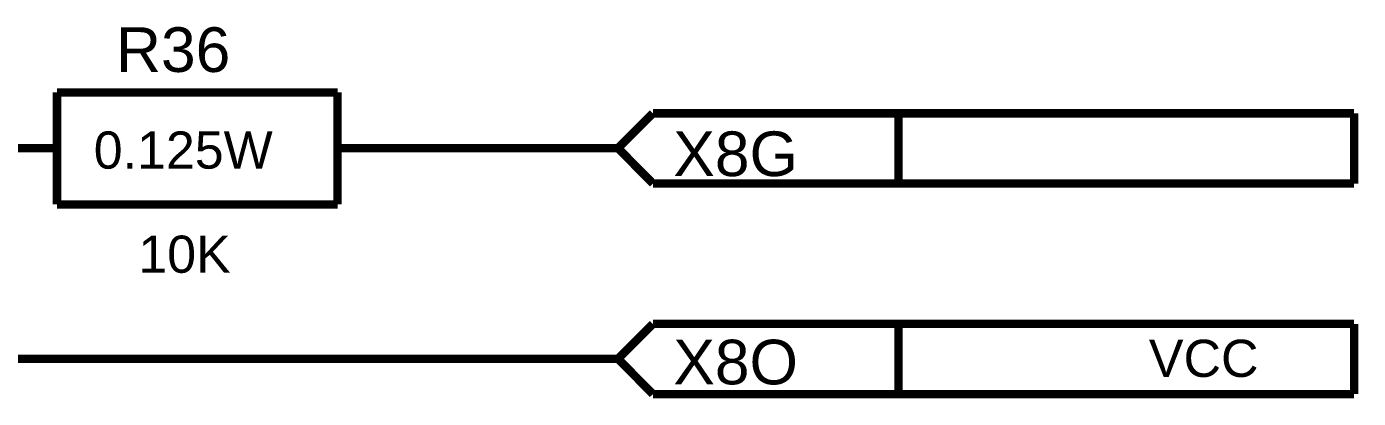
# Model space of a CAD drawing. Header units: millimetres. Extents: x -2024 to 917, y -725 to 13.
# Drawn here: x 598.44 to 645.9, y -617.7 to -604.46 of the extents above; entities that cross this region are included whole.
import ezdxf

# ---------------------------------------------------------------- set-up
doc = ezdxf.new("R2010")
doc.units = ezdxf.units.MM
doc.layers.add('Sheet', color=255, linetype='Continuous')
doc.styles.get("Standard").update_dxf_attribs({"font": 'arial.ttf'})

msp = doc.modelspace()

# ---------------------------------------------------------------- linework, layer by layer
at = {"layer": 'Sheet', "const_width": 0.3}
for points in [[(599.52, -606.798), (599.52, -610.789)], [(599.52, -606.798), (609.517, -606.798)], [(609.517, -606.798), (609.517, -610.789)], [(619.514, -608.786), (620.755, -607.544)], [(620.755, -607.544), (645.747, -607.544)], [(629.511, -607.544), (629.511, -610.044)], [(645.747, -607.544), (645.747, -610.044)], [(599.52, -608.786), (597.021, -608.786)], [(609.517, -608.786), (612.016, -608.786)], [(612.016, -608.786), (617.015, -608.786)], [(619.514, -608.786), (617.015, -608.786)], [(620.755, -610.044), (619.514, -608.786)], [(645.747, -610.044), (620.755, -610.044)], [(599.52, -610.789), (609.517, -610.789)], [(619.514, -616.287), (620.755, -615.045)], [(620.755, -615.045), (645.747, -615.045)], [(629.511, -615.045), (629.511, -617.545)], [(645.747, -615.045), (645.747, -617.545)], [(589.523, -616.287), (617.015, -616.287)], [(619.514, -616.287), (617.015, -616.287)], [(620.755, -617.545), (619.514, -616.287)], [(645.747, -617.545), (620.755, -617.545)]]:
    msp.add_lwpolyline(points, dxfattribs=at)

# ---------------------------------------------------------------- texts
at = {"layer": 'Sheet'}
for s, height, p in [('R36', 1.5897, (601.622, -606.07)), ('0.125W', 1.3247, (600.828, -609.514)), ('X8G', 1.5897, (621.483, -609.779)), ('10K', 1.3247, (602.417, -613.223)), ('X8O', 1.5897, (621.483, -617.197)), ('VCC', 1.3247, (638.432, -616.932))]:
    msp.add_text(s, height=height, dxfattribs=at).set_placement(p)

doc.saveas('drawing.dxf')
